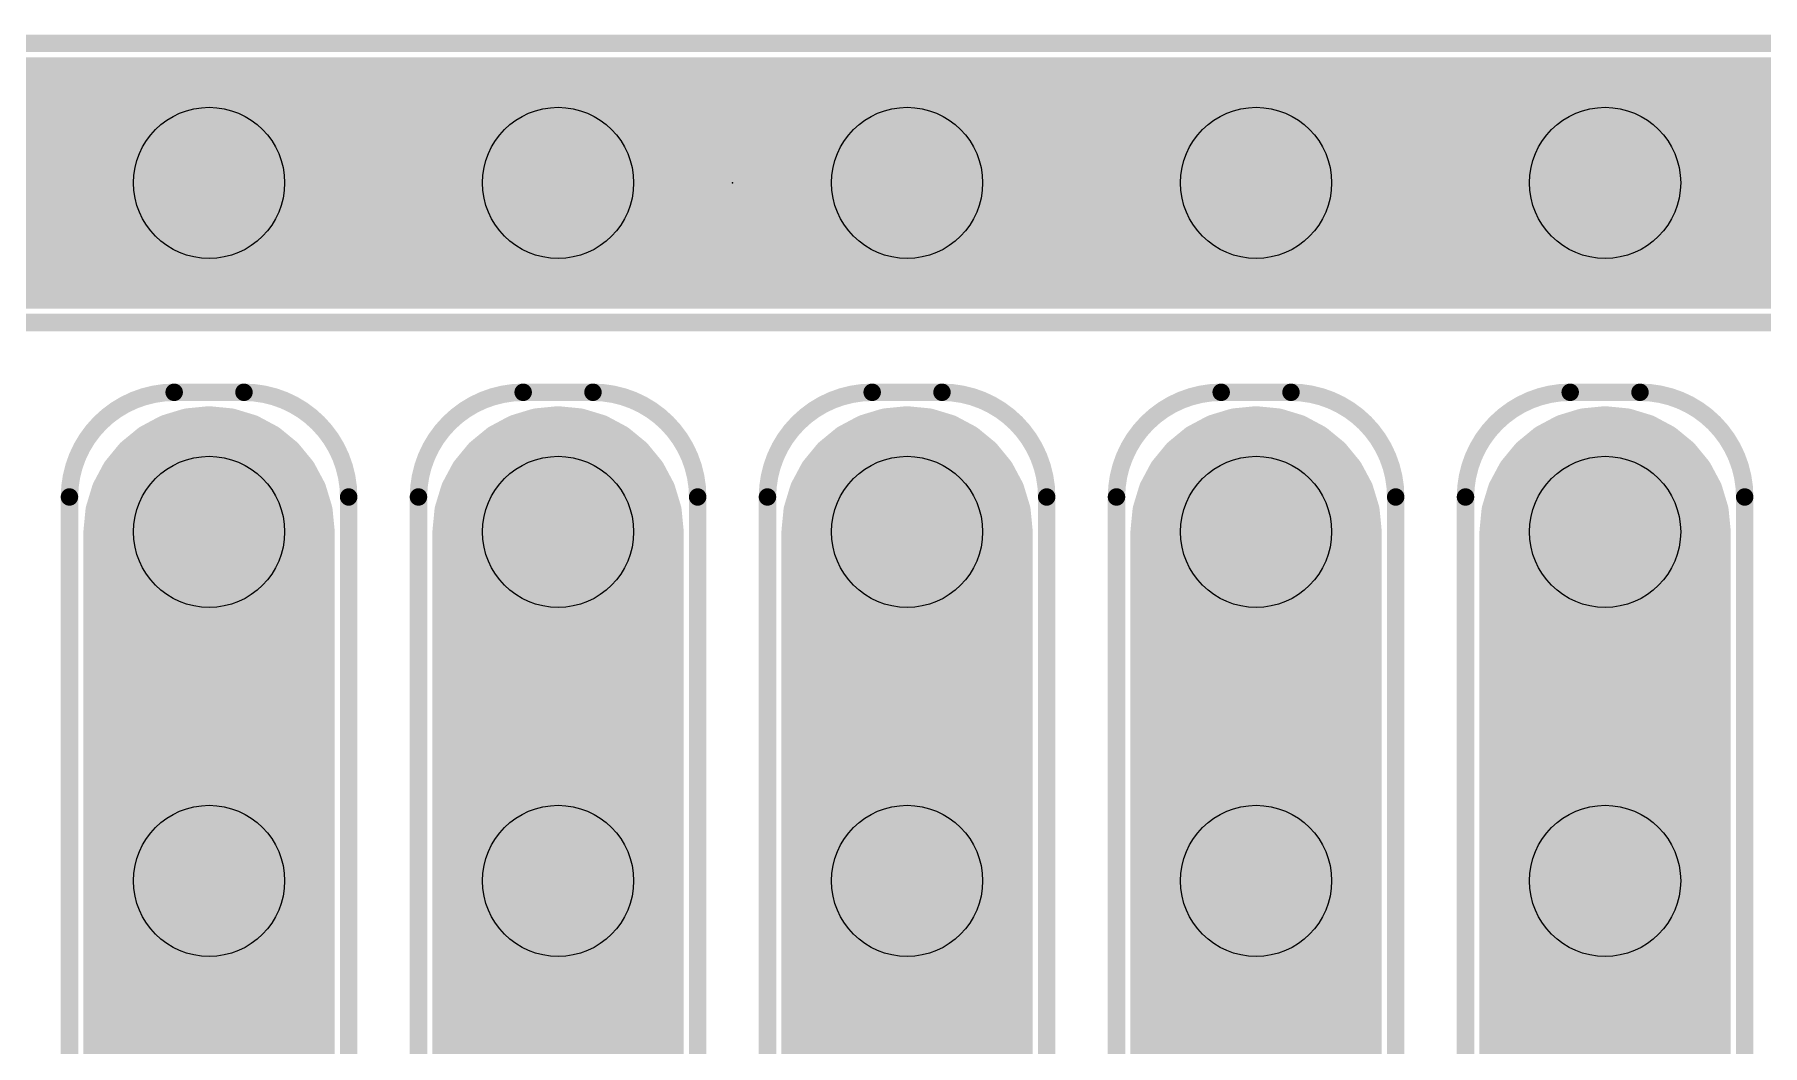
# Model space of a CAD drawing. Extents: x -0.4 to 91.5, y -0.3 to 57.4.
# Drawn here: x 46.74 to 59.31, y 21.03 to 28.38 of the extents above; entities that cross this region are included whole.
import ezdxf

# ---------------------------------------------------------------- set-up
doc = ezdxf.new("R2010")
doc.units = 0
for name, color, linetype in [('1', 12, 'CONTINUOUS'), ('16', 132, 'CONTINUOUS'), ('20', 53, 'CONTINUOUS'), ('21', 253, 'CONTINUOUS'), ('23', 53, 'CONTINUOUS')]:
    doc.layers.add(name, color=color, linetype=linetype)

msp = doc.modelspace()

# ---------------------------------------------------------------- linework, layer by layer
at = {"layer": '1', "const_width": 0.3048}
for points in [[(37.6619, 28.0416), (65.9701, 28.0416)], [(37.846, 28.067), (65.786, 28.067)], [(37.2194, 27.7368), (66.4126, 27.7368)], [(37.0965, 27.432), (66.5355, 27.432)], [(37.1075, 27.1272), (66.5245, 27.1272)], [(37.2611, 26.8224), (66.371, 26.8224)], [(65.786, 26.543), (37.846, 26.543)], [(47.7144, 25.469), (47.8573, 25.5124)], [(47.8573, 25.5124), (48.006, 25.527)], [(48.006, 25.527), (48.1547, 25.5124)], [(48.1547, 25.5124), (48.2976, 25.469)], [(50.2544, 25.469), (50.3973, 25.5124)], [(50.3973, 25.5124), (50.546, 25.527)], [(50.546, 25.527), (50.6947, 25.5124)], [(50.6947, 25.5124), (50.8376, 25.469)], [(52.7944, 25.469), (52.9373, 25.5124)], [(52.9373, 25.5124), (53.086, 25.527)], [(53.086, 25.527), (53.2347, 25.5124)], [(53.2347, 25.5124), (53.3776, 25.469)], [(55.3344, 25.469), (55.4773, 25.5124)], [(55.4773, 25.5124), (55.626, 25.527)], [(55.626, 25.527), (55.7747, 25.5124)], [(55.7747, 25.5124), (55.9176, 25.469)], [(57.8744, 25.469), (58.0173, 25.5124)], [(58.0173, 25.5124), (58.166, 25.527)], [(58.166, 25.527), (58.3147, 25.5124)], [(58.3147, 25.5124), (58.4576, 25.469)], [(47.4672, 25.3038), (47.5827, 25.3986)], [(47.5827, 25.3986), (47.7144, 25.469)], [(48.2976, 25.469), (48.4293, 25.3986)], [(48.4293, 25.3986), (48.5448, 25.3038)], [(50.0072, 25.3038), (50.1227, 25.3986)], [(50.1227, 25.3986), (50.2544, 25.469)], [(50.8376, 25.469), (50.9693, 25.3986)], [(50.9693, 25.3986), (51.0848, 25.3038)], [(52.5472, 25.3038), (52.6627, 25.3986)], [(52.6627, 25.3986), (52.7944, 25.469)], [(53.3776, 25.469), (53.5093, 25.3986)], [(53.5093, 25.3986), (53.6248, 25.3038)], [(55.0872, 25.3038), (55.2027, 25.3986)], [(55.2027, 25.3986), (55.3344, 25.469)], [(55.9176, 25.469), (56.0493, 25.3986)], [(56.0493, 25.3986), (56.1648, 25.3038)], [(57.6272, 25.3038), (57.7427, 25.3986)], [(57.7427, 25.3986), (57.8744, 25.469)], [(58.4576, 25.469), (58.5893, 25.3986)], [(58.5893, 25.3986), (58.7048, 25.3038)], [(47.3724, 25.1883), (47.4672, 25.3038)], [(47.4627, 25.2984), (48.5493, 25.2984)], [(48.5448, 25.3038), (48.6396, 25.1883)], [(49.9124, 25.1883), (50.0072, 25.3038)], [(50.0027, 25.2984), (51.0893, 25.2984)], [(51.0848, 25.3038), (51.1796, 25.1883)], [(52.4524, 25.1883), (52.5472, 25.3038)], [(52.5427, 25.2984), (53.6293, 25.2984)], [(53.6248, 25.3038), (53.7196, 25.1883)], [(54.9924, 25.1883), (55.0872, 25.3038)], [(55.0827, 25.2984), (56.1693, 25.2984)], [(56.1648, 25.3038), (56.2596, 25.1883)], [(57.5324, 25.1883), (57.6272, 25.3038)], [(57.6227, 25.2984), (58.7093, 25.2984)], [(58.7048, 25.3038), (58.7996, 25.1883)], [(47.302, 25.0566), (47.3724, 25.1883)], [(48.6396, 25.1883), (48.71, 25.0566)], [(49.842, 25.0566), (49.9124, 25.1883)], [(51.1796, 25.1883), (51.25, 25.0566)], [(52.382, 25.0566), (52.4524, 25.1883)], [(53.7196, 25.1883), (53.79, 25.0566)], [(54.922, 25.0566), (54.9924, 25.1883)], [(56.2596, 25.1883), (56.33, 25.0566)], [(57.462, 25.0566), (57.5324, 25.1883)], [(58.7996, 25.1883), (58.87, 25.0566)], [(47.2586, 24.9137), (47.302, 25.0566)], [(48.71, 25.0566), (48.7534, 24.9137)], [(49.7986, 24.9137), (49.842, 25.0566)], [(51.25, 25.0566), (51.2934, 24.9137)], [(52.3386, 24.9137), (52.382, 25.0566)], [(53.79, 25.0566), (53.8334, 24.9137)], [(54.8786, 24.9137), (54.922, 25.0566)], [(56.33, 25.0566), (56.3734, 24.9137)], [(57.4186, 24.9137), (57.462, 25.0566)], [(58.87, 25.0566), (58.9134, 24.9137)], [(47.244, 24.765), (47.2586, 24.9137)], [(47.2829, 24.9936), (48.7291, 24.9936)], [(48.7534, 24.9137), (48.768, 24.765)], [(49.784, 24.765), (49.7986, 24.9137)], [(49.8229, 24.9936), (51.2691, 24.9936)], [(51.2934, 24.9137), (51.308, 24.765)], [(52.324, 24.765), (52.3386, 24.9137)], [(52.3629, 24.9936), (53.8091, 24.9936)], [(53.8334, 24.9137), (53.848, 24.765)], [(54.864, 24.765), (54.8786, 24.9137)], [(54.9029, 24.9936), (56.3491, 24.9936)], [(56.3734, 24.9137), (56.388, 24.765)], [(57.404, 24.765), (57.4186, 24.9137)], [(57.4429, 24.9936), (58.8891, 24.9936)], [(58.9134, 24.9137), (58.928, 24.765)], [(47.244, 14.605), (47.244, 24.765)], [(48.768, 24.765), (48.768, 14.605)], [(49.784, 14.605), (49.784, 24.765)], [(51.308, 24.765), (51.308, 14.605)], [(52.324, 14.605), (52.324, 24.765)], [(53.848, 24.765), (53.848, 14.605)], [(54.864, 14.605), (54.864, 24.765)], [(56.388, 24.765), (56.388, 14.605)], [(57.404, 14.605), (57.404, 24.765)], [(58.928, 24.765), (58.928, 14.605)], [(47.244, 24.6888), (48.768, 24.6888)], [(49.784, 24.6888), (51.308, 24.6888)], [(52.324, 24.6888), (53.848, 24.6888)], [(54.864, 24.6888), (56.388, 24.6888)], [(57.404, 24.6888), (58.928, 24.6888)], [(47.244, 24.384), (48.768, 24.384)], [(49.784, 24.384), (51.308, 24.384)], [(52.324, 24.384), (53.848, 24.384)], [(54.864, 24.384), (56.388, 24.384)], [(57.404, 24.384), (58.928, 24.384)], [(47.244, 24.0792), (48.768, 24.0792)], [(49.784, 24.0792), (51.308, 24.0792)], [(52.324, 24.0792), (53.848, 24.0792)], [(54.864, 24.0792), (56.388, 24.0792)], [(57.404, 24.0792), (58.928, 24.0792)], [(47.244, 23.7744), (48.768, 23.7744)], [(49.784, 23.7744), (51.308, 23.7744)], [(52.324, 23.7744), (53.848, 23.7744)], [(54.864, 23.7744), (56.388, 23.7744)], [(57.404, 23.7744), (58.928, 23.7744)], [(47.244, 23.4696), (48.768, 23.4696)], [(49.784, 23.4696), (51.308, 23.4696)], [(52.324, 23.4696), (53.848, 23.4696)], [(54.864, 23.4696), (56.388, 23.4696)], [(57.404, 23.4696), (58.928, 23.4696)], [(47.244, 23.1648), (48.768, 23.1648)], [(49.784, 23.1648), (51.308, 23.1648)], [(52.324, 23.1648), (53.848, 23.1648)], [(54.864, 23.1648), (56.388, 23.1648)], [(57.404, 23.1648), (58.928, 23.1648)], [(47.244, 22.86), (48.768, 22.86)], [(49.784, 22.86), (51.308, 22.86)], [(52.324, 22.86), (53.848, 22.86)], [(54.864, 22.86), (56.388, 22.86)], [(57.404, 22.86), (58.928, 22.86)], [(47.244, 22.5552), (48.768, 22.5552)], [(49.784, 22.5552), (51.308, 22.5552)], [(52.324, 22.5552), (53.848, 22.5552)], [(54.864, 22.5552), (56.388, 22.5552)], [(57.404, 22.5552), (58.928, 22.5552)], [(47.244, 22.2504), (48.768, 22.2504)], [(49.784, 22.2504), (51.308, 22.2504)], [(52.324, 22.2504), (53.848, 22.2504)], [(54.864, 22.2504), (56.388, 22.2504)], [(57.404, 22.2504), (58.928, 22.2504)], [(47.244, 21.9456), (48.768, 21.9456)], [(49.784, 21.9456), (51.308, 21.9456)], [(52.324, 21.9456), (53.848, 21.9456)], [(54.864, 21.9456), (56.388, 21.9456)], [(57.404, 21.9456), (58.928, 21.9456)], [(47.244, 21.6408), (48.768, 21.6408)], [(49.784, 21.6408), (51.308, 21.6408)], [(52.324, 21.6408), (53.848, 21.6408)], [(54.864, 21.6408), (56.388, 21.6408)], [(57.404, 21.6408), (58.928, 21.6408)], [(47.244, 21.336), (48.768, 21.336)], [(49.784, 21.336), (51.308, 21.336)], [(52.324, 21.336), (53.848, 21.336)], [(54.864, 21.336), (56.388, 21.336)], [(57.404, 21.336), (58.928, 21.336)], [(47.244, 21.0312), (48.768, 21.0312)], [(49.784, 21.0312), (51.308, 21.0312)], [(52.324, 21.0312), (53.848, 21.0312)], [(54.864, 21.0312), (56.388, 21.0312)], [(57.404, 21.0312), (58.928, 21.0312)]]:
    msp.add_lwpolyline(points, dxfattribs=at)
at = {"layer": '1', "const_width": 0.1524}
for points in [[(47.8499, 25.5882, 1), (47.8648, 25.4365)], [(47.8795, 25.4394, 1), (47.8352, 25.5853)], [(48.0135, 25.6028, 1), (47.9985, 25.4512)], [(48.0135, 25.4512, 1), (47.9985, 25.6028)], [(48.1768, 25.5853, 1), (48.1325, 25.4394)], [(48.1472, 25.4365, 1), (48.1621, 25.5882)], [(50.3899, 25.5882, 1), (50.4048, 25.4365)], [(50.4195, 25.4394, 1), (50.3752, 25.5853)], [(50.5535, 25.6028, 1), (50.5385, 25.4512)], [(50.5535, 25.4512, 1), (50.5385, 25.6028)], [(50.7168, 25.5853, 1), (50.6725, 25.4394)], [(50.6872, 25.4365, 1), (50.7021, 25.5882)], [(52.9299, 25.5882, 1), (52.9448, 25.4365)], [(52.9595, 25.4394, 1), (52.9152, 25.5853)], [(53.0935, 25.6028, 1), (53.0785, 25.4512)], [(53.0935, 25.4512, 1), (53.0785, 25.6028)], [(53.2568, 25.5853, 1), (53.2125, 25.4394)], [(53.2272, 25.4365, 1), (53.2421, 25.5882)], [(55.4699, 25.5882, 1), (55.4848, 25.4365)], [(55.4995, 25.4394, 1), (55.4552, 25.5853)], [(55.6335, 25.6028, 1), (55.6185, 25.4512)], [(55.6335, 25.4512, 1), (55.6185, 25.6028)], [(55.7968, 25.5853, 1), (55.7525, 25.4394)], [(55.7672, 25.4365, 1), (55.7821, 25.5882)], [(58.0099, 25.5882, 1), (58.0248, 25.4365)], [(58.0395, 25.4394, 1), (57.9952, 25.5853)], [(58.1735, 25.6028, 1), (58.1585, 25.4512)], [(58.1735, 25.4512, 1), (58.1585, 25.6028)], [(58.3368, 25.5853, 1), (58.2925, 25.4394)], [(58.3072, 25.4365, 1), (58.3221, 25.5882)], [(47.5467, 25.4658, 1), (47.6186, 25.3314)], [(47.631, 25.3397, 1), (47.5343, 25.4575)], [(47.6923, 25.5419, 1), (47.7365, 25.3961)], [(47.7503, 25.4018, 1), (47.6785, 25.5362)], [(48.3335, 25.5362, 1), (48.2617, 25.4018)], [(48.2755, 25.3961, 1), (48.3197, 25.5419)], [(48.4777, 25.4575, 1), (48.381, 25.3397)], [(48.3934, 25.3314, 1), (48.4653, 25.4658)], [(50.0867, 25.4658, 1), (50.1586, 25.3314)], [(50.171, 25.3397, 1), (50.0743, 25.4575)], [(50.2323, 25.5419, 1), (50.2765, 25.3961)], [(50.2903, 25.4018, 1), (50.2185, 25.5362)], [(50.8735, 25.5362, 1), (50.8017, 25.4018)], [(50.8155, 25.3961, 1), (50.8597, 25.5419)], [(51.0177, 25.4575, 1), (50.921, 25.3397)], [(50.9334, 25.3314, 1), (51.0053, 25.4658)], [(52.6267, 25.4658, 1), (52.6986, 25.3314)], [(52.711, 25.3397, 1), (52.6143, 25.4575)], [(52.7723, 25.5419, 1), (52.8165, 25.3961)], [(52.8303, 25.4018, 1), (52.7585, 25.5362)], [(53.4135, 25.5362, 1), (53.3417, 25.4018)], [(53.3555, 25.3961, 1), (53.3997, 25.5419)], [(53.5577, 25.4575, 1), (53.461, 25.3397)], [(53.4734, 25.3314, 1), (53.5453, 25.4658)], [(55.1667, 25.4658, 1), (55.2386, 25.3314)], [(55.251, 25.3397, 1), (55.1543, 25.4575)], [(55.3123, 25.5419, 1), (55.3565, 25.3961)], [(55.3703, 25.4018, 1), (55.2985, 25.5362)], [(55.9535, 25.5362, 1), (55.8817, 25.4018)], [(55.8955, 25.3961, 1), (55.9397, 25.5419)], [(56.0977, 25.4575, 1), (56.001, 25.3397)], [(56.0134, 25.3314, 1), (56.0853, 25.4658)], [(57.7067, 25.4658, 1), (57.7786, 25.3314)], [(57.791, 25.3397, 1), (57.6943, 25.4575)], [(57.8523, 25.5419, 1), (57.8965, 25.3961)], [(57.9103, 25.4018, 1), (57.8385, 25.5362)], [(58.4935, 25.5362, 1), (58.4217, 25.4018)], [(58.4355, 25.3961, 1), (58.4797, 25.5419)], [(58.6377, 25.4575, 1), (58.541, 25.3397)], [(58.5534, 25.3314, 1), (58.6253, 25.4658)], [(47.4627, 25.3746, 1), (47.4627, 25.2222)], [(47.4188, 25.3627, 1), (47.5155, 25.2449)], [(47.5261, 25.2555, 1), (47.4083, 25.3522)], [(48.6037, 25.3522, 1), (48.4859, 25.2555)], [(48.4965, 25.2449, 1), (48.5932, 25.3627)], [(48.5493, 25.2222, 1), (48.5493, 25.3746)], [(50.0027, 25.3746, 1), (50.0027, 25.2222)], [(49.9588, 25.3627, 1), (50.0555, 25.2449)], [(50.0661, 25.2555, 1), (49.9483, 25.3522)], [(51.1437, 25.3522, 1), (51.0259, 25.2555)], [(51.0365, 25.2449, 1), (51.1332, 25.3627)], [(51.0893, 25.2222, 1), (51.0893, 25.3746)], [(52.5427, 25.3746, 1), (52.5427, 25.2222)], [(52.4988, 25.3627, 1), (52.5955, 25.2449)], [(52.6061, 25.2555, 1), (52.4883, 25.3522)], [(53.6837, 25.3522, 1), (53.5659, 25.2555)], [(53.5765, 25.2449, 1), (53.6732, 25.3627)], [(53.6293, 25.2222, 1), (53.6293, 25.3746)], [(55.0827, 25.3746, 1), (55.0827, 25.2222)], [(55.0388, 25.3627, 1), (55.1355, 25.2449)], [(55.1461, 25.2555, 1), (55.0283, 25.3522)], [(56.2237, 25.3522, 1), (56.1059, 25.2555)], [(56.1165, 25.2449, 1), (56.2132, 25.3627)], [(56.1693, 25.2222, 1), (56.1693, 25.3746)], [(57.6227, 25.3746, 1), (57.6227, 25.2222)], [(57.5788, 25.3627, 1), (57.6755, 25.2449)], [(57.6861, 25.2555, 1), (57.5683, 25.3522)], [(58.7637, 25.3522, 1), (58.6459, 25.2555)], [(58.6565, 25.2449, 1), (58.7532, 25.3627)], [(58.7093, 25.2222, 1), (58.7093, 25.3746)], [(47.3135, 25.2367, 1), (47.4313, 25.14)], [(47.4396, 25.1524, 1), (47.3052, 25.2243)], [(48.7068, 25.2243, 1), (48.5724, 25.1524)], [(48.5807, 25.14, 1), (48.6985, 25.2367)], [(49.8535, 25.2367, 1), (49.9713, 25.14)], [(49.9796, 25.1524, 1), (49.8452, 25.2243)], [(51.2468, 25.2243, 1), (51.1124, 25.1524)], [(51.1207, 25.14, 1), (51.2385, 25.2367)], [(52.3935, 25.2367, 1), (52.5113, 25.14)], [(52.5196, 25.1524, 1), (52.3852, 25.2243)], [(53.7868, 25.2243, 1), (53.6524, 25.1524)], [(53.6607, 25.14, 1), (53.7785, 25.2367)], [(54.9335, 25.2367, 1), (55.0513, 25.14)], [(55.0596, 25.1524, 1), (54.9252, 25.2243)], [(56.3268, 25.2243, 1), (56.1924, 25.1524)], [(56.2007, 25.14, 1), (56.3185, 25.2367)], [(57.4735, 25.2367, 1), (57.5913, 25.14)], [(57.5996, 25.1524, 1), (57.4652, 25.2243)], [(58.8668, 25.2243, 1), (58.7324, 25.1524)], [(58.7407, 25.14, 1), (58.8585, 25.2367)], [(47.2348, 25.0925, 1), (47.3692, 25.0207)], [(47.3749, 25.0345, 1), (47.2291, 25.0787)], [(48.7829, 25.0787, 1), (48.6371, 25.0345)], [(48.6428, 25.0207, 1), (48.7772, 25.0925)], [(49.7748, 25.0925, 1), (49.9092, 25.0207)], [(49.9149, 25.0345, 1), (49.7691, 25.0787)], [(51.3229, 25.0787, 1), (51.1771, 25.0345)], [(51.1828, 25.0207, 1), (51.3172, 25.0925)], [(52.3148, 25.0925, 1), (52.4492, 25.0207)], [(52.4549, 25.0345, 1), (52.3091, 25.0787)], [(53.8629, 25.0787, 1), (53.7171, 25.0345)], [(53.7228, 25.0207, 1), (53.8572, 25.0925)], [(54.8548, 25.0925, 1), (54.9892, 25.0207)], [(54.9949, 25.0345, 1), (54.8491, 25.0787)], [(56.4029, 25.0787, 1), (56.2571, 25.0345)], [(56.2628, 25.0207, 1), (56.3972, 25.0925)], [(57.3948, 25.0925, 1), (57.5292, 25.0207)], [(57.5349, 25.0345, 1), (57.3891, 25.0787)], [(58.9429, 25.0787, 1), (58.7971, 25.0345)], [(58.8028, 25.0207, 1), (58.9372, 25.0925)], [(47.3345, 24.9062, 1), (47.1828, 24.9211)], [(47.2829, 25.0698, 1), (47.2829, 24.9174)], [(48.8292, 24.9211, 1), (48.6775, 24.9062)], [(48.7291, 24.9174, 1), (48.7291, 25.0698)], [(49.8745, 24.9062, 1), (49.7228, 24.9211)], [(49.8229, 25.0698, 1), (49.8229, 24.9174)], [(51.3692, 24.9211, 1), (51.2175, 24.9062)], [(51.2691, 24.9174, 1), (51.2691, 25.0698)], [(52.4145, 24.9062, 1), (52.2628, 24.9211)], [(52.3629, 25.0698, 1), (52.3629, 24.9174)], [(53.9092, 24.9211, 1), (53.7575, 24.9062)], [(53.8091, 24.9174, 1), (53.8091, 25.0698)], [(54.9545, 24.9062, 1), (54.8028, 24.9211)], [(54.9029, 25.0698, 1), (54.9029, 24.9174)], [(56.4492, 24.9211, 1), (56.2975, 24.9062)], [(56.3491, 24.9174, 1), (56.3491, 25.0698)], [(57.4945, 24.9062, 1), (57.3428, 24.9211)], [(57.4429, 25.0698, 1), (57.4429, 24.9174)], [(58.9892, 24.9211, 1), (58.8375, 24.9062)], [(58.8891, 24.9174, 1), (58.8891, 25.0698)], [(47.3202, 24.765, 1), (47.1678, 24.765)], [(47.1857, 24.9358, 1), (47.3316, 24.8915)], [(48.6804, 24.8915, 1), (48.8263, 24.9358)], [(48.8442, 24.765, 1), (48.6918, 24.765)], [(49.8602, 24.765, 1), (49.7078, 24.765)], [(49.7257, 24.9358, 1), (49.8716, 24.8915)], [(51.2204, 24.8915, 1), (51.3663, 24.9358)], [(51.3842, 24.765, 1), (51.2318, 24.765)], [(52.4002, 24.765, 1), (52.2478, 24.765)], [(52.2657, 24.9358, 1), (52.4116, 24.8915)], [(53.7604, 24.8915, 1), (53.9063, 24.9358)], [(53.9242, 24.765, 1), (53.7718, 24.765)], [(54.9402, 24.765, 1), (54.7878, 24.765)], [(54.8057, 24.9358, 1), (54.9516, 24.8915)], [(56.3004, 24.8915, 1), (56.4463, 24.9358)], [(56.4642, 24.765, 1), (56.3118, 24.765)], [(57.4802, 24.765, 1), (57.3278, 24.765)], [(57.3457, 24.9358, 1), (57.4916, 24.8915)], [(58.8404, 24.8915, 1), (58.9863, 24.9358)], [(59.0042, 24.765, 1), (58.8518, 24.765)], [(47.1682, 24.7725, 1), (47.3198, 24.7575)], [(47.244, 24.765, 1), (47.244, 24.6126)], [(48.6922, 24.7575, 1), (48.8438, 24.7725)], [(48.768, 24.6126, 1), (48.768, 24.765)], [(49.7082, 24.7725, 1), (49.8598, 24.7575)], [(49.784, 24.765, 1), (49.784, 24.6126)], [(51.2322, 24.7575, 1), (51.3838, 24.7725)], [(51.308, 24.6126, 1), (51.308, 24.765)], [(52.2482, 24.7725, 1), (52.3998, 24.7575)], [(52.324, 24.765, 1), (52.324, 24.6126)], [(53.7722, 24.7575, 1), (53.9238, 24.7725)], [(53.848, 24.6126, 1), (53.848, 24.765)], [(54.7882, 24.7725, 1), (54.9398, 24.7575)], [(54.864, 24.765, 1), (54.864, 24.6126)], [(56.3122, 24.7575, 1), (56.4638, 24.7725)], [(56.388, 24.6126, 1), (56.388, 24.765)], [(57.3282, 24.7725, 1), (57.4798, 24.7575)], [(57.404, 24.765, 1), (57.404, 24.6126)], [(58.8522, 24.7575, 1), (59.0038, 24.7725)], [(58.928, 24.6126, 1), (58.928, 24.765)], [(47.244, 24.4602, 1), (47.244, 24.3078)], [(48.768, 24.3078, 1), (48.768, 24.4602)], [(49.784, 24.4602, 1), (49.784, 24.3078)], [(51.308, 24.3078, 1), (51.308, 24.4602)], [(52.324, 24.4602, 1), (52.324, 24.3078)], [(53.848, 24.3078, 1), (53.848, 24.4602)], [(54.864, 24.4602, 1), (54.864, 24.3078)], [(56.388, 24.3078, 1), (56.388, 24.4602)], [(57.404, 24.4602, 1), (57.404, 24.3078)], [(58.928, 24.3078, 1), (58.928, 24.4602)], [(47.244, 24.1554, 1), (47.244, 24.003)], [(48.768, 24.003, 1), (48.768, 24.1554)], [(49.784, 24.1554, 1), (49.784, 24.003)], [(51.308, 24.003, 1), (51.308, 24.1554)], [(52.324, 24.1554, 1), (52.324, 24.003)], [(53.848, 24.003, 1), (53.848, 24.1554)], [(54.864, 24.1554, 1), (54.864, 24.003)], [(56.388, 24.003, 1), (56.388, 24.1554)], [(57.404, 24.1554, 1), (57.404, 24.003)], [(58.928, 24.003, 1), (58.928, 24.1554)], [(47.244, 23.8506, 1), (47.244, 23.6982)], [(48.768, 23.6982, 1), (48.768, 23.8506)], [(49.784, 23.8506, 1), (49.784, 23.6982)], [(51.308, 23.6982, 1), (51.308, 23.8506)], [(52.324, 23.8506, 1), (52.324, 23.6982)], [(53.848, 23.6982, 1), (53.848, 23.8506)], [(54.864, 23.8506, 1), (54.864, 23.6982)], [(56.388, 23.6982, 1), (56.388, 23.8506)], [(57.404, 23.8506, 1), (57.404, 23.6982)], [(58.928, 23.6982, 1), (58.928, 23.8506)], [(47.244, 23.5458, 1), (47.244, 23.3934)], [(48.768, 23.3934, 1), (48.768, 23.5458)], [(49.784, 23.5458, 1), (49.784, 23.3934)], [(51.308, 23.3934, 1), (51.308, 23.5458)], [(52.324, 23.5458, 1), (52.324, 23.3934)], [(53.848, 23.3934, 1), (53.848, 23.5458)], [(54.864, 23.5458, 1), (54.864, 23.3934)], [(56.388, 23.3934, 1), (56.388, 23.5458)], [(57.404, 23.5458, 1), (57.404, 23.3934)], [(58.928, 23.3934, 1), (58.928, 23.5458)], [(47.244, 23.241, 1), (47.244, 23.0886)], [(48.768, 23.0886, 1), (48.768, 23.241)], [(49.784, 23.241, 1), (49.784, 23.0886)], [(51.308, 23.0886, 1), (51.308, 23.241)], [(52.324, 23.241, 1), (52.324, 23.0886)], [(53.848, 23.0886, 1), (53.848, 23.241)], [(54.864, 23.241, 1), (54.864, 23.0886)], [(56.388, 23.0886, 1), (56.388, 23.241)], [(57.404, 23.241, 1), (57.404, 23.0886)], [(58.928, 23.0886, 1), (58.928, 23.241)], [(47.244, 22.9362, 1), (47.244, 22.7838)], [(48.768, 22.7838, 1), (48.768, 22.9362)], [(49.784, 22.9362, 1), (49.784, 22.7838)], [(51.308, 22.7838, 1), (51.308, 22.9362)], [(52.324, 22.9362, 1), (52.324, 22.7838)], [(53.848, 22.7838, 1), (53.848, 22.9362)], [(54.864, 22.9362, 1), (54.864, 22.7838)], [(56.388, 22.7838, 1), (56.388, 22.9362)], [(57.404, 22.9362, 1), (57.404, 22.7838)], [(58.928, 22.7838, 1), (58.928, 22.9362)], [(47.244, 22.6314, 1), (47.244, 22.479)], [(48.768, 22.479, 1), (48.768, 22.6314)], [(49.784, 22.6314, 1), (49.784, 22.479)], [(51.308, 22.479, 1), (51.308, 22.6314)], [(52.324, 22.6314, 1), (52.324, 22.479)], [(53.848, 22.479, 1), (53.848, 22.6314)], [(54.864, 22.6314, 1), (54.864, 22.479)], [(56.388, 22.479, 1), (56.388, 22.6314)], [(57.404, 22.6314, 1), (57.404, 22.479)], [(58.928, 22.479, 1), (58.928, 22.6314)], [(47.244, 22.3266, 1), (47.244, 22.1742)], [(48.768, 22.1742, 1), (48.768, 22.3266)], [(49.784, 22.3266, 1), (49.784, 22.1742)], [(51.308, 22.1742, 1), (51.308, 22.3266)], [(52.324, 22.3266, 1), (52.324, 22.1742)], [(53.848, 22.1742, 1), (53.848, 22.3266)], [(54.864, 22.3266, 1), (54.864, 22.1742)], [(56.388, 22.1742, 1), (56.388, 22.3266)], [(57.404, 22.3266, 1), (57.404, 22.1742)], [(58.928, 22.1742, 1), (58.928, 22.3266)], [(47.244, 22.0218, 1), (47.244, 21.8694)], [(48.768, 21.8694, 1), (48.768, 22.0218)], [(49.784, 22.0218, 1), (49.784, 21.8694)], [(51.308, 21.8694, 1), (51.308, 22.0218)], [(52.324, 22.0218, 1), (52.324, 21.8694)], [(53.848, 21.8694, 1), (53.848, 22.0218)], [(54.864, 22.0218, 1), (54.864, 21.8694)], [(56.388, 21.8694, 1), (56.388, 22.0218)], [(57.404, 22.0218, 1), (57.404, 21.8694)], [(58.928, 21.8694, 1), (58.928, 22.0218)], [(47.244, 21.717, 1), (47.244, 21.5646)], [(48.768, 21.5646, 1), (48.768, 21.717)], [(49.784, 21.717, 1), (49.784, 21.5646)], [(51.308, 21.5646, 1), (51.308, 21.717)], [(52.324, 21.717, 1), (52.324, 21.5646)], [(53.848, 21.5646, 1), (53.848, 21.717)], [(54.864, 21.717, 1), (54.864, 21.5646)], [(56.388, 21.5646, 1), (56.388, 21.717)], [(57.404, 21.717, 1), (57.404, 21.5646)], [(58.928, 21.5646, 1), (58.928, 21.717)], [(47.244, 21.4122, 1), (47.244, 21.2598)], [(48.768, 21.2598, 1), (48.768, 21.4122)], [(49.784, 21.4122, 1), (49.784, 21.2598)], [(51.308, 21.2598, 1), (51.308, 21.4122)], [(52.324, 21.4122, 1), (52.324, 21.2598)], [(53.848, 21.2598, 1), (53.848, 21.4122)], [(54.864, 21.4122, 1), (54.864, 21.2598)], [(56.388, 21.2598, 1), (56.388, 21.4122)], [(57.404, 21.4122, 1), (57.404, 21.2598)], [(58.928, 21.2598, 1), (58.928, 21.4122)], [(47.244, 21.1074, 1), (47.244, 20.955)], [(48.768, 20.955, 1), (48.768, 21.1074)], [(49.784, 21.1074, 1), (49.784, 20.955)], [(51.308, 20.955, 1), (51.308, 21.1074)], [(52.324, 21.1074, 1), (52.324, 20.955)], [(53.848, 20.955, 1), (53.848, 21.1074)], [(54.864, 21.1074, 1), (54.864, 20.955)], [(56.388, 20.955, 1), (56.388, 21.1074)], [(57.404, 21.1074, 1), (57.404, 20.955)], [(58.928, 20.955, 1), (58.928, 21.1074)]]:
    msp.add_lwpolyline(points, format="xyb", dxfattribs=at)
at = {"layer": '16', "const_width": 0.3048}
for points in [[(37.6619, 28.0416), (65.9701, 28.0416)], [(65.786, 28.067), (37.846, 28.067)], [(37.2194, 27.7368), (66.4126, 27.7368)], [(37.0965, 27.432), (66.5355, 27.432)], [(37.1075, 27.1272), (66.5245, 27.1272)], [(37.261, 26.8224), (66.371, 26.8224)], [(37.846, 26.543), (65.786, 26.543)], [(47.8573, 25.5124), (47.7144, 25.469)], [(48.006, 25.527), (47.8573, 25.5124)], [(48.1547, 25.5124), (48.006, 25.527)], [(48.2976, 25.469), (48.1547, 25.5124)], [(50.3973, 25.5124), (50.2544, 25.469)], [(50.546, 25.527), (50.3973, 25.5124)], [(50.6947, 25.5124), (50.546, 25.527)], [(50.8376, 25.469), (50.6947, 25.5124)], [(52.9373, 25.5124), (52.7944, 25.469)], [(53.086, 25.527), (52.9373, 25.5124)], [(53.2347, 25.5124), (53.086, 25.527)], [(53.3776, 25.469), (53.2347, 25.5124)], [(55.4773, 25.5124), (55.3344, 25.469)], [(55.626, 25.527), (55.4773, 25.5124)], [(55.7747, 25.5124), (55.626, 25.527)], [(55.9176, 25.469), (55.7747, 25.5124)], [(58.0173, 25.5124), (57.8744, 25.469)], [(58.166, 25.527), (58.0173, 25.5124)], [(58.3147, 25.5124), (58.166, 25.527)], [(58.4576, 25.469), (58.3147, 25.5124)], [(47.5827, 25.3986), (47.4672, 25.3038)], [(47.7144, 25.469), (47.5827, 25.3986)], [(48.4293, 25.3986), (48.2976, 25.469)], [(48.5448, 25.3038), (48.4293, 25.3986)], [(50.1227, 25.3986), (50.0072, 25.3038)], [(50.2544, 25.469), (50.1227, 25.3986)], [(50.9693, 25.3986), (50.8376, 25.469)], [(51.0848, 25.3038), (50.9693, 25.3986)], [(52.6627, 25.3986), (52.5472, 25.3038)], [(52.7944, 25.469), (52.6627, 25.3986)], [(53.5093, 25.3986), (53.3776, 25.469)], [(53.6248, 25.3038), (53.5093, 25.3986)], [(55.2027, 25.3986), (55.0872, 25.3038)], [(55.3344, 25.469), (55.2027, 25.3986)], [(56.0493, 25.3986), (55.9176, 25.469)], [(56.1648, 25.3038), (56.0493, 25.3986)], [(57.7427, 25.3986), (57.6272, 25.3038)], [(57.8744, 25.469), (57.7427, 25.3986)], [(58.5893, 25.3986), (58.4576, 25.469)], [(58.7048, 25.3038), (58.5893, 25.3986)], [(47.4672, 25.3038), (47.3724, 25.1883)], [(47.4627, 25.2984), (48.5493, 25.2984)], [(48.6396, 25.1883), (48.5448, 25.3038)], [(50.0072, 25.3038), (49.9124, 25.1883)], [(50.0027, 25.2984), (51.0893, 25.2984)], [(51.1796, 25.1883), (51.0848, 25.3038)], [(52.5472, 25.3038), (52.4524, 25.1883)], [(52.5427, 25.2984), (53.6293, 25.2984)], [(53.7196, 25.1883), (53.6248, 25.3038)], [(55.0872, 25.3038), (54.9924, 25.1883)], [(55.0827, 25.2984), (56.1693, 25.2984)], [(56.2596, 25.1883), (56.1648, 25.3038)], [(57.6272, 25.3038), (57.5324, 25.1883)], [(57.6227, 25.2984), (58.7093, 25.2984)], [(58.7996, 25.1883), (58.7048, 25.3038)], [(47.3724, 25.1883), (47.302, 25.0566)], [(48.71, 25.0566), (48.6396, 25.1883)], [(49.9124, 25.1883), (49.842, 25.0566)], [(51.25, 25.0566), (51.1796, 25.1883)], [(52.4524, 25.1883), (52.382, 25.0566)], [(53.79, 25.0566), (53.7196, 25.1883)], [(54.9924, 25.1883), (54.922, 25.0566)], [(56.33, 25.0566), (56.2596, 25.1883)], [(57.5324, 25.1883), (57.462, 25.0566)], [(58.87, 25.0566), (58.7996, 25.1883)], [(47.302, 25.0566), (47.2586, 24.9137)], [(48.7534, 24.9137), (48.71, 25.0566)], [(49.842, 25.0566), (49.7986, 24.9137)], [(51.2934, 24.9137), (51.25, 25.0566)], [(52.382, 25.0566), (52.3386, 24.9137)], [(53.8334, 24.9137), (53.79, 25.0566)], [(54.922, 25.0566), (54.8786, 24.9137)], [(56.3734, 24.9137), (56.33, 25.0566)], [(57.462, 25.0566), (57.4186, 24.9137)], [(58.9134, 24.9137), (58.87, 25.0566)], [(47.2586, 24.9137), (47.244, 24.765)], [(47.2829, 24.9936), (48.7291, 24.9936)], [(48.768, 24.765), (48.7534, 24.9137)], [(49.7986, 24.9137), (49.784, 24.765)], [(49.8229, 24.9936), (51.2691, 24.9936)], [(51.308, 24.765), (51.2934, 24.9137)], [(52.3386, 24.9137), (52.324, 24.765)], [(52.3629, 24.9936), (53.8091, 24.9936)], [(53.848, 24.765), (53.8334, 24.9137)], [(54.8786, 24.9137), (54.864, 24.765)], [(54.9029, 24.9936), (56.3491, 24.9936)], [(56.388, 24.765), (56.3734, 24.9137)], [(57.4186, 24.9137), (57.404, 24.765)], [(57.4429, 24.9936), (58.8891, 24.9936)], [(58.928, 24.765), (58.9134, 24.9137)], [(47.244, 24.765), (47.244, 14.605)], [(48.768, 14.605), (48.768, 24.765)], [(49.784, 24.765), (49.784, 14.605)], [(51.308, 14.605), (51.308, 24.765)], [(52.324, 24.765), (52.324, 14.605)], [(53.848, 14.605), (53.848, 24.765)], [(54.864, 24.765), (54.864, 14.605)], [(56.388, 14.605), (56.388, 24.765)], [(57.404, 24.765), (57.404, 14.605)], [(58.928, 14.605), (58.928, 24.765)], [(47.244, 24.6888), (48.768, 24.6888)], [(49.784, 24.6888), (51.308, 24.6888)], [(52.324, 24.6888), (53.848, 24.6888)], [(54.864, 24.6888), (56.388, 24.6888)], [(57.404, 24.6888), (58.928, 24.6888)], [(47.244, 24.384), (48.768, 24.384)], [(49.784, 24.384), (51.308, 24.384)], [(52.324, 24.384), (53.848, 24.384)], [(54.864, 24.384), (56.388, 24.384)], [(57.404, 24.384), (58.928, 24.384)], [(47.244, 24.0792), (48.768, 24.0792)], [(49.784, 24.0792), (51.308, 24.0792)], [(52.324, 24.0792), (53.848, 24.0792)], [(54.864, 24.0792), (56.388, 24.0792)], [(57.404, 24.0792), (58.928, 24.0792)], [(47.244, 23.7744), (48.768, 23.7744)], [(49.784, 23.7744), (51.308, 23.7744)], [(52.324, 23.7744), (53.848, 23.7744)], [(54.864, 23.7744), (56.388, 23.7744)], [(57.404, 23.7744), (58.928, 23.7744)], [(47.244, 23.4696), (48.768, 23.4696)], [(49.784, 23.4696), (51.308, 23.4696)], [(52.324, 23.4696), (53.848, 23.4696)], [(54.864, 23.4696), (56.388, 23.4696)], [(57.404, 23.4696), (58.928, 23.4696)], [(47.244, 23.1648), (48.768, 23.1648)], [(49.784, 23.1648), (51.308, 23.1648)], [(52.324, 23.1648), (53.848, 23.1648)], [(54.864, 23.1648), (56.388, 23.1648)], [(57.404, 23.1648), (58.928, 23.1648)], [(47.244, 22.86), (48.768, 22.86)], [(49.784, 22.86), (51.308, 22.86)], [(52.324, 22.86), (53.848, 22.86)], [(54.864, 22.86), (56.388, 22.86)], [(57.404, 22.86), (58.928, 22.86)], [(47.244, 22.5552), (48.768, 22.5552)], [(49.784, 22.5552), (51.308, 22.5552)], [(52.324, 22.5552), (53.848, 22.5552)], [(54.864, 22.5552), (56.388, 22.5552)], [(57.404, 22.5552), (58.928, 22.5552)], [(47.244, 22.2504), (48.768, 22.2504)], [(49.784, 22.2504), (51.308, 22.2504)], [(52.324, 22.2504), (53.848, 22.2504)], [(54.864, 22.2504), (56.388, 22.2504)], [(57.404, 22.2504), (58.928, 22.2504)], [(47.244, 21.9456), (48.768, 21.9456)], [(49.784, 21.9456), (51.308, 21.9456)], [(52.324, 21.9456), (53.848, 21.9456)], [(54.864, 21.9456), (56.388, 21.9456)], [(57.404, 21.9456), (58.928, 21.9456)], [(47.244, 21.6408), (48.768, 21.6408)], [(49.784, 21.6408), (51.308, 21.6408)], [(52.324, 21.6408), (53.848, 21.6408)], [(54.864, 21.6408), (56.388, 21.6408)], [(57.404, 21.6408), (58.928, 21.6408)], [(47.244, 21.336), (48.768, 21.336)], [(49.784, 21.336), (51.308, 21.336)], [(52.324, 21.336), (53.848, 21.336)], [(54.864, 21.336), (56.388, 21.336)], [(57.404, 21.336), (58.928, 21.336)], [(47.244, 21.0312), (48.768, 21.0312)], [(49.784, 21.0312), (51.308, 21.0312)], [(52.324, 21.0312), (53.848, 21.0312)], [(54.864, 21.0312), (56.388, 21.0312)], [(57.404, 21.0312), (58.928, 21.0312)]]:
    msp.add_lwpolyline(points, dxfattribs=at)
at = {"layer": '16', "const_width": 0.1524}
for points in [[(47.8499, 25.5882, 1), (47.8648, 25.4365)], [(47.8795, 25.4394, 1), (47.8352, 25.5853)], [(48.0135, 25.6028, 1), (47.9985, 25.4512)], [(48.0135, 25.4512, 1), (47.9985, 25.6028)], [(48.1768, 25.5853, 1), (48.1325, 25.4394)], [(48.1472, 25.4365, 1), (48.1621, 25.5882)], [(50.3899, 25.5882, 1), (50.4048, 25.4365)], [(50.4195, 25.4394, 1), (50.3752, 25.5853)], [(50.5535, 25.6028, 1), (50.5385, 25.4512)], [(50.5535, 25.4512, 1), (50.5385, 25.6028)], [(50.7168, 25.5853, 1), (50.6725, 25.4394)], [(50.6872, 25.4365, 1), (50.7021, 25.5882)], [(52.9299, 25.5882, 1), (52.9448, 25.4365)], [(52.9595, 25.4394, 1), (52.9152, 25.5853)], [(53.0935, 25.6028, 1), (53.0785, 25.4512)], [(53.0935, 25.4512, 1), (53.0785, 25.6028)], [(53.2568, 25.5853, 1), (53.2125, 25.4394)], [(53.2272, 25.4365, 1), (53.2421, 25.5882)], [(55.4699, 25.5882, 1), (55.4848, 25.4365)], [(55.4995, 25.4394, 1), (55.4552, 25.5853)], [(55.6335, 25.6028, 1), (55.6185, 25.4512)], [(55.6335, 25.4512, 1), (55.6185, 25.6028)], [(55.7968, 25.5853, 1), (55.7525, 25.4394)], [(55.7672, 25.4365, 1), (55.7821, 25.5882)], [(58.0099, 25.5882, 1), (58.0248, 25.4365)], [(58.0395, 25.4394, 1), (57.9952, 25.5853)], [(58.1735, 25.6028, 1), (58.1585, 25.4512)], [(58.1735, 25.4512, 1), (58.1585, 25.6028)], [(58.3368, 25.5853, 1), (58.2925, 25.4394)], [(58.3072, 25.4365, 1), (58.3221, 25.5882)], [(47.5467, 25.4658, 1), (47.6186, 25.3314)], [(47.631, 25.3397, 1), (47.5343, 25.4575)], [(47.6923, 25.5419, 1), (47.7365, 25.3961)], [(47.7503, 25.4018, 1), (47.6785, 25.5362)], [(48.3335, 25.5362, 1), (48.2617, 25.4018)], [(48.2755, 25.3961, 1), (48.3197, 25.5419)], [(48.4777, 25.4575, 1), (48.381, 25.3397)], [(48.3934, 25.3314, 1), (48.4653, 25.4658)], [(50.0867, 25.4658, 1), (50.1586, 25.3314)], [(50.171, 25.3397, 1), (50.0743, 25.4575)], [(50.2323, 25.5419, 1), (50.2765, 25.3961)], [(50.2903, 25.4018, 1), (50.2185, 25.5362)], [(50.8735, 25.5362, 1), (50.8017, 25.4018)], [(50.8155, 25.3961, 1), (50.8597, 25.5419)], [(51.0177, 25.4575, 1), (50.921, 25.3397)], [(50.9334, 25.3314, 1), (51.0053, 25.4658)], [(52.6267, 25.4658, 1), (52.6986, 25.3314)], [(52.711, 25.3397, 1), (52.6143, 25.4575)], [(52.7723, 25.5419, 1), (52.8165, 25.3961)], [(52.8303, 25.4018, 1), (52.7585, 25.5362)], [(53.4135, 25.5362, 1), (53.3417, 25.4018)], [(53.3555, 25.3961, 1), (53.3997, 25.5419)], [(53.5577, 25.4575, 1), (53.461, 25.3397)], [(53.4734, 25.3314, 1), (53.5453, 25.4658)], [(55.1667, 25.4658, 1), (55.2386, 25.3314)], [(55.251, 25.3397, 1), (55.1543, 25.4575)], [(55.3123, 25.5419, 1), (55.3565, 25.3961)], [(55.3703, 25.4018, 1), (55.2985, 25.5362)], [(55.9535, 25.5362, 1), (55.8817, 25.4018)], [(55.8955, 25.3961, 1), (55.9397, 25.5419)], [(56.0977, 25.4575, 1), (56.001, 25.3397)], [(56.0134, 25.3314, 1), (56.0853, 25.4658)], [(57.7067, 25.4658, 1), (57.7786, 25.3314)], [(57.791, 25.3397, 1), (57.6943, 25.4575)], [(57.8523, 25.5419, 1), (57.8965, 25.3961)], [(57.9103, 25.4018, 1), (57.8385, 25.5362)], [(58.4935, 25.5362, 1), (58.4217, 25.4018)], [(58.4355, 25.3961, 1), (58.4797, 25.5419)], [(58.6377, 25.4575, 1), (58.541, 25.3397)], [(58.5534, 25.3314, 1), (58.6253, 25.4658)], [(47.4627, 25.3746, 1), (47.4627, 25.2222)], [(47.4188, 25.3627, 1), (47.5155, 25.2449)], [(47.5261, 25.2555, 1), (47.4083, 25.3522)], [(48.6037, 25.3522, 1), (48.4859, 25.2555)], [(48.4965, 25.2449, 1), (48.5932, 25.3627)], [(48.5493, 25.2222, 1), (48.5493, 25.3746)], [(50.0027, 25.3746, 1), (50.0027, 25.2222)], [(49.9588, 25.3627, 1), (50.0555, 25.2449)], [(50.0661, 25.2555, 1), (49.9483, 25.3522)], [(51.1437, 25.3522, 1), (51.0259, 25.2555)], [(51.0365, 25.2449, 1), (51.1332, 25.3627)], [(51.0893, 25.2222, 1), (51.0893, 25.3746)], [(52.5427, 25.3746, 1), (52.5427, 25.2222)], [(52.4988, 25.3627, 1), (52.5955, 25.2449)], [(52.6061, 25.2555, 1), (52.4883, 25.3522)], [(53.6837, 25.3522, 1), (53.5659, 25.2555)], [(53.5765, 25.2449, 1), (53.6732, 25.3627)], [(53.6293, 25.2222, 1), (53.6293, 25.3746)], [(55.0827, 25.3746, 1), (55.0827, 25.2222)], [(55.0388, 25.3627, 1), (55.1355, 25.2449)], [(55.1461, 25.2555, 1), (55.0283, 25.3522)], [(56.2237, 25.3522, 1), (56.1059, 25.2555)], [(56.1165, 25.2449, 1), (56.2132, 25.3627)], [(56.1693, 25.2222, 1), (56.1693, 25.3746)], [(57.6227, 25.3746, 1), (57.6227, 25.2222)], [(57.5788, 25.3627, 1), (57.6755, 25.2449)], [(57.6861, 25.2555, 1), (57.5683, 25.3522)], [(58.7637, 25.3522, 1), (58.6459, 25.2555)], [(58.6565, 25.2449, 1), (58.7532, 25.3627)], [(58.7093, 25.2222, 1), (58.7093, 25.3746)], [(47.3135, 25.2367, 1), (47.4313, 25.14)], [(47.4396, 25.1524, 1), (47.3052, 25.2243)], [(48.7068, 25.2243, 1), (48.5724, 25.1524)], [(48.5807, 25.14, 1), (48.6985, 25.2367)], [(49.8535, 25.2367, 1), (49.9713, 25.14)], [(49.9796, 25.1524, 1), (49.8452, 25.2243)], [(51.2468, 25.2243, 1), (51.1124, 25.1524)], [(51.1207, 25.14, 1), (51.2385, 25.2367)], [(52.3935, 25.2367, 1), (52.5113, 25.14)], [(52.5196, 25.1524, 1), (52.3852, 25.2243)], [(53.7868, 25.2243, 1), (53.6524, 25.1524)], [(53.6607, 25.14, 1), (53.7785, 25.2367)], [(54.9335, 25.2367, 1), (55.0513, 25.14)], [(55.0596, 25.1524, 1), (54.9252, 25.2243)], [(56.3268, 25.2243, 1), (56.1924, 25.1524)], [(56.2007, 25.14, 1), (56.3185, 25.2367)], [(57.4735, 25.2367, 1), (57.5913, 25.14)], [(57.5996, 25.1524, 1), (57.4652, 25.2243)], [(58.8668, 25.2243, 1), (58.7324, 25.1524)], [(58.7407, 25.14, 1), (58.8585, 25.2367)], [(47.2348, 25.0925, 1), (47.3692, 25.0207)], [(47.3749, 25.0345, 1), (47.2291, 25.0787)], [(48.7829, 25.0787, 1), (48.6371, 25.0345)], [(48.6428, 25.0207, 1), (48.7772, 25.0925)], [(49.7748, 25.0925, 1), (49.9092, 25.0207)], [(49.9149, 25.0345, 1), (49.7691, 25.0787)], [(51.3229, 25.0787, 1), (51.1771, 25.0345)], [(51.1828, 25.0207, 1), (51.3172, 25.0925)], [(52.3148, 25.0925, 1), (52.4492, 25.0207)], [(52.4549, 25.0345, 1), (52.3091, 25.0787)], [(53.8629, 25.0787, 1), (53.7171, 25.0345)], [(53.7228, 25.0207, 1), (53.8572, 25.0925)], [(54.8548, 25.0925, 1), (54.9892, 25.0207)], [(54.9949, 25.0345, 1), (54.8491, 25.0787)], [(56.4029, 25.0787, 1), (56.2571, 25.0345)], [(56.2628, 25.0207, 1), (56.3972, 25.0925)], [(57.3948, 25.0925, 1), (57.5292, 25.0207)], [(57.5349, 25.0345, 1), (57.3891, 25.0787)], [(58.9429, 25.0787, 1), (58.7971, 25.0345)], [(58.8028, 25.0207, 1), (58.9372, 25.0925)], [(47.3345, 24.9062, 1), (47.1828, 24.9211)], [(47.2829, 25.0698, 1), (47.2829, 24.9174)], [(48.8292, 24.9211, 1), (48.6775, 24.9062)], [(48.7291, 24.9174, 1), (48.7291, 25.0698)], [(49.8745, 24.9062, 1), (49.7228, 24.9211)], [(49.8229, 25.0698, 1), (49.8229, 24.9174)], [(51.3692, 24.9211, 1), (51.2175, 24.9062)], [(51.2691, 24.9174, 1), (51.2691, 25.0698)], [(52.4145, 24.9062, 1), (52.2628, 24.9211)], [(52.3629, 25.0698, 1), (52.3629, 24.9174)], [(53.9092, 24.9211, 1), (53.7575, 24.9062)], [(53.8091, 24.9174, 1), (53.8091, 25.0698)], [(54.9545, 24.9062, 1), (54.8028, 24.9211)], [(54.9029, 25.0698, 1), (54.9029, 24.9174)], [(56.4492, 24.9211, 1), (56.2975, 24.9062)], [(56.3491, 24.9174, 1), (56.3491, 25.0698)], [(57.4945, 24.9062, 1), (57.3428, 24.9211)], [(57.4429, 25.0698, 1), (57.4429, 24.9174)], [(58.9892, 24.9211, 1), (58.8375, 24.9062)], [(58.8891, 24.9174, 1), (58.8891, 25.0698)], [(47.3202, 24.765, 1), (47.1678, 24.765)], [(47.1857, 24.9358, 1), (47.3316, 24.8915)], [(48.6804, 24.8915, 1), (48.8263, 24.9358)], [(48.8442, 24.765, 1), (48.6918, 24.765)], [(49.8602, 24.765, 1), (49.7078, 24.765)], [(49.7257, 24.9358, 1), (49.8716, 24.8915)], [(51.2204, 24.8915, 1), (51.3663, 24.9358)], [(51.3842, 24.765, 1), (51.2318, 24.765)], [(52.4002, 24.765, 1), (52.2478, 24.765)], [(52.2657, 24.9358, 1), (52.4116, 24.8915)], [(53.7604, 24.8915, 1), (53.9063, 24.9358)], [(53.9242, 24.765, 1), (53.7718, 24.765)], [(54.9402, 24.765, 1), (54.7878, 24.765)], [(54.8057, 24.9358, 1), (54.9516, 24.8915)], [(56.3004, 24.8915, 1), (56.4463, 24.9358)], [(56.4642, 24.765, 1), (56.3118, 24.765)], [(57.4802, 24.765, 1), (57.3278, 24.765)], [(57.3457, 24.9358, 1), (57.4916, 24.8915)], [(58.8404, 24.8915, 1), (58.9863, 24.9358)], [(59.0042, 24.765, 1), (58.8518, 24.765)], [(47.1682, 24.7725, 1), (47.3198, 24.7575)], [(47.244, 24.765, 1), (47.244, 24.6126)], [(48.6922, 24.7575, 1), (48.8438, 24.7725)], [(48.768, 24.6126, 1), (48.768, 24.765)], [(49.7082, 24.7725, 1), (49.8598, 24.7575)], [(49.784, 24.765, 1), (49.784, 24.6126)], [(51.2322, 24.7575, 1), (51.3838, 24.7725)], [(51.308, 24.6126, 1), (51.308, 24.765)], [(52.2482, 24.7725, 1), (52.3998, 24.7575)], [(52.324, 24.765, 1), (52.324, 24.6126)], [(53.7722, 24.7575, 1), (53.9238, 24.7725)], [(53.848, 24.6126, 1), (53.848, 24.765)], [(54.7882, 24.7725, 1), (54.9398, 24.7575)], [(54.864, 24.765, 1), (54.864, 24.6126)], [(56.3122, 24.7575, 1), (56.4638, 24.7725)], [(56.388, 24.6126, 1), (56.388, 24.765)], [(57.3282, 24.7725, 1), (57.4798, 24.7575)], [(57.404, 24.765, 1), (57.404, 24.6126)], [(58.8522, 24.7575, 1), (59.0038, 24.7725)], [(58.928, 24.6126, 1), (58.928, 24.765)], [(47.244, 24.4602, 1), (47.244, 24.3078)], [(48.768, 24.3078, 1), (48.768, 24.4602)], [(49.784, 24.4602, 1), (49.784, 24.3078)], [(51.308, 24.3078, 1), (51.308, 24.4602)], [(52.324, 24.4602, 1), (52.324, 24.3078)], [(53.848, 24.3078, 1), (53.848, 24.4602)], [(54.864, 24.4602, 1), (54.864, 24.3078)], [(56.388, 24.3078, 1), (56.388, 24.4602)], [(57.404, 24.4602, 1), (57.404, 24.3078)], [(58.928, 24.3078, 1), (58.928, 24.4602)], [(47.244, 24.1554, 1), (47.244, 24.003)], [(48.768, 24.003, 1), (48.768, 24.1554)], [(49.784, 24.1554, 1), (49.784, 24.003)], [(51.308, 24.003, 1), (51.308, 24.1554)], [(52.324, 24.1554, 1), (52.324, 24.003)], [(53.848, 24.003, 1), (53.848, 24.1554)], [(54.864, 24.1554, 1), (54.864, 24.003)], [(56.388, 24.003, 1), (56.388, 24.1554)], [(57.404, 24.1554, 1), (57.404, 24.003)], [(58.928, 24.003, 1), (58.928, 24.1554)], [(47.244, 23.8506, 1), (47.244, 23.6982)], [(48.768, 23.6982, 1), (48.768, 23.8506)], [(49.784, 23.8506, 1), (49.784, 23.6982)], [(51.308, 23.6982, 1), (51.308, 23.8506)], [(52.324, 23.8506, 1), (52.324, 23.6982)], [(53.848, 23.6982, 1), (53.848, 23.8506)], [(54.864, 23.8506, 1), (54.864, 23.6982)], [(56.388, 23.6982, 1), (56.388, 23.8506)], [(57.404, 23.8506, 1), (57.404, 23.6982)], [(58.928, 23.6982, 1), (58.928, 23.8506)], [(47.244, 23.5458, 1), (47.244, 23.3934)], [(48.768, 23.3934, 1), (48.768, 23.5458)], [(49.784, 23.5458, 1), (49.784, 23.3934)], [(51.308, 23.3934, 1), (51.308, 23.5458)], [(52.324, 23.5458, 1), (52.324, 23.3934)], [(53.848, 23.3934, 1), (53.848, 23.5458)], [(54.864, 23.5458, 1), (54.864, 23.3934)], [(56.388, 23.3934, 1), (56.388, 23.5458)], [(57.404, 23.5458, 1), (57.404, 23.3934)], [(58.928, 23.3934, 1), (58.928, 23.5458)], [(47.244, 23.241, 1), (47.244, 23.0886)], [(48.768, 23.0886, 1), (48.768, 23.241)], [(49.784, 23.241, 1), (49.784, 23.0886)], [(51.308, 23.0886, 1), (51.308, 23.241)], [(52.324, 23.241, 1), (52.324, 23.0886)], [(53.848, 23.0886, 1), (53.848, 23.241)], [(54.864, 23.241, 1), (54.864, 23.0886)], [(56.388, 23.0886, 1), (56.388, 23.241)], [(57.404, 23.241, 1), (57.404, 23.0886)], [(58.928, 23.0886, 1), (58.928, 23.241)], [(47.244, 22.9362, 1), (47.244, 22.7838)], [(48.768, 22.7838, 1), (48.768, 22.9362)], [(49.784, 22.9362, 1), (49.784, 22.7838)], [(51.308, 22.7838, 1), (51.308, 22.9362)], [(52.324, 22.9362, 1), (52.324, 22.7838)], [(53.848, 22.7838, 1), (53.848, 22.9362)], [(54.864, 22.9362, 1), (54.864, 22.7838)], [(56.388, 22.7838, 1), (56.388, 22.9362)], [(57.404, 22.9362, 1), (57.404, 22.7838)], [(58.928, 22.7838, 1), (58.928, 22.9362)], [(47.244, 22.6314, 1), (47.244, 22.479)], [(48.768, 22.479, 1), (48.768, 22.6314)], [(49.784, 22.6314, 1), (49.784, 22.479)], [(51.308, 22.479, 1), (51.308, 22.6314)], [(52.324, 22.6314, 1), (52.324, 22.479)], [(53.848, 22.479, 1), (53.848, 22.6314)], [(54.864, 22.6314, 1), (54.864, 22.479)], [(56.388, 22.479, 1), (56.388, 22.6314)], [(57.404, 22.6314, 1), (57.404, 22.479)], [(58.928, 22.479, 1), (58.928, 22.6314)], [(47.244, 22.3266, 1), (47.244, 22.1742)], [(48.768, 22.1742, 1), (48.768, 22.3266)], [(49.784, 22.3266, 1), (49.784, 22.1742)], [(51.308, 22.1742, 1), (51.308, 22.3266)], [(52.324, 22.3266, 1), (52.324, 22.1742)], [(53.848, 22.1742, 1), (53.848, 22.3266)], [(54.864, 22.3266, 1), (54.864, 22.1742)], [(56.388, 22.1742, 1), (56.388, 22.3266)], [(57.404, 22.3266, 1), (57.404, 22.1742)], [(58.928, 22.1742, 1), (58.928, 22.3266)], [(47.244, 22.0218, 1), (47.244, 21.8694)], [(48.768, 21.8694, 1), (48.768, 22.0218)], [(49.784, 22.0218, 1), (49.784, 21.8694)], [(51.308, 21.8694, 1), (51.308, 22.0218)], [(52.324, 22.0218, 1), (52.324, 21.8694)], [(53.848, 21.8694, 1), (53.848, 22.0218)], [(54.864, 22.0218, 1), (54.864, 21.8694)], [(56.388, 21.8694, 1), (56.388, 22.0218)], [(57.404, 22.0218, 1), (57.404, 21.8694)], [(58.928, 21.8694, 1), (58.928, 22.0218)], [(47.244, 21.717, 1), (47.244, 21.5646)], [(48.768, 21.5646, 1), (48.768, 21.717)], [(49.784, 21.717, 1), (49.784, 21.5646)], [(51.308, 21.5646, 1), (51.308, 21.717)], [(52.324, 21.717, 1), (52.324, 21.5646)], [(53.848, 21.5646, 1), (53.848, 21.717)], [(54.864, 21.717, 1), (54.864, 21.5646)], [(56.388, 21.5646, 1), (56.388, 21.717)], [(57.404, 21.717, 1), (57.404, 21.5646)], [(58.928, 21.5646, 1), (58.928, 21.717)], [(47.244, 21.4122, 1), (47.244, 21.2598)], [(48.768, 21.2598, 1), (48.768, 21.4122)], [(49.784, 21.4122, 1), (49.784, 21.2598)], [(51.308, 21.2598, 1), (51.308, 21.4122)], [(52.324, 21.4122, 1), (52.324, 21.2598)], [(53.848, 21.2598, 1), (53.848, 21.4122)], [(54.864, 21.4122, 1), (54.864, 21.2598)], [(56.388, 21.2598, 1), (56.388, 21.4122)], [(57.404, 21.4122, 1), (57.404, 21.2598)], [(58.928, 21.2598, 1), (58.928, 21.4122)], [(47.244, 21.1074, 1), (47.244, 20.955)], [(48.768, 20.955, 1), (48.768, 21.1074)], [(49.784, 21.1074, 1), (49.784, 20.955)], [(51.308, 20.955, 1), (51.308, 21.1074)], [(52.324, 21.1074, 1), (52.324, 20.955)], [(53.848, 20.955, 1), (53.848, 21.1074)], [(54.864, 21.1074, 1), (54.864, 20.955)], [(56.388, 20.955, 1), (56.388, 21.1074)], [(57.404, 21.1074, 1), (57.404, 20.955)], [(58.928, 20.955, 1), (58.928, 21.1074)]]:
    msp.add_lwpolyline(points, format="xyb", dxfattribs=at)
at = {"layer": '20'}
for centre in [(48.006, 27.305), (50.546, 27.305), (53.086, 27.305), (55.626, 27.305), (58.166, 27.305), (48.006, 24.765), (50.546, 24.765), (53.086, 24.765), (55.626, 24.765), (58.166, 24.765), (48.006, 22.225), (50.546, 22.225), (53.086, 22.225), (55.626, 22.225), (58.166, 22.225)]:
    msp.add_circle(centre, 0.55, dxfattribs=at)
at = {"layer": '21', "const_width": 0.127}
for points in [[(37.592, 28.321), (66.04, 28.321)], [(66.04, 26.289), (37.592, 26.289)], [(47.752, 25.781), (48.26, 25.781)], [(50.292, 25.781), (50.8, 25.781)], [(52.832, 25.781), (53.34, 25.781)], [(55.372, 25.781), (55.88, 25.781)], [(57.912, 25.781), (58.42, 25.781)], [(46.99, 14.351), (46.99, 25.019)], [(49.022, 25.019), (49.022, 14.351)], [(49.53, 14.351), (49.53, 25.019)], [(51.562, 25.019), (51.562, 14.351)], [(52.07, 14.351), (52.07, 25.019)], [(54.102, 25.019), (54.102, 14.351)], [(54.61, 14.351), (54.61, 25.019)], [(56.642, 25.019), (56.642, 14.351)], [(57.15, 14.351), (57.15, 25.019)], [(59.182, 25.019), (59.182, 14.351)]]:
    msp.add_lwpolyline(points, dxfattribs=at)
at = {"layer": '21'}
for points, const_width in [([(47.752, 25.781, 0.4142), (46.99, 25.019)], 0.127), ([(47.752, 25.8128, 1), (47.752, 25.7493)], 0.0635), ([(47.752, 25.7493, 1), (47.752, 25.8128)], 0.0635), ([(49.022, 25.019, 0.4142), (48.26, 25.781)], 0.127), ([(48.26, 25.8128, 1), (48.26, 25.7493)], 0.0635), ([(48.26, 25.7493, 1), (48.26, 25.8128)], 0.0635), ([(50.292, 25.781, 0.4142), (49.53, 25.019)], 0.127), ([(50.292, 25.8128, 1), (50.292, 25.7493)], 0.0635), ([(50.292, 25.7493, 1), (50.292, 25.8128)], 0.0635), ([(51.562, 25.019, 0.4142), (50.8, 25.781)], 0.127), ([(50.8, 25.8128, 1), (50.8, 25.7493)], 0.0635), ([(50.8, 25.7493, 1), (50.8, 25.8128)], 0.0635), ([(52.832, 25.781, 0.4142), (52.07, 25.019)], 0.127), ([(52.832, 25.8128, 1), (52.832, 25.7493)], 0.0635), ([(52.832, 25.7493, 1), (52.832, 25.8128)], 0.0635), ([(54.102, 25.019, 0.4142), (53.34, 25.781)], 0.127), ([(53.34, 25.8128, 1), (53.34, 25.7493)], 0.0635), ([(53.34, 25.7493, 1), (53.34, 25.8128)], 0.0635), ([(55.372, 25.781, 0.4142), (54.61, 25.019)], 0.127), ([(55.372, 25.8128, 1), (55.372, 25.7493)], 0.0635), ([(55.372, 25.7493, 1), (55.372, 25.8128)], 0.0635), ([(56.642, 25.019, 0.4142), (55.88, 25.781)], 0.127), ([(55.88, 25.8128, 1), (55.88, 25.7493)], 0.0635), ([(55.88, 25.7493, 1), (55.88, 25.8128)], 0.0635), ([(57.912, 25.781, 0.4142), (57.15, 25.019)], 0.127), ([(57.912, 25.8128, 1), (57.912, 25.7493)], 0.0635), ([(57.912, 25.7493, 1), (57.912, 25.8128)], 0.0635), ([(59.182, 25.019, 0.4142), (58.42, 25.781)], 0.127), ([(58.42, 25.8128, 1), (58.42, 25.7493)], 0.0635), ([(58.42, 25.7493, 1), (58.42, 25.8128)], 0.0635), ([(47.0218, 25.019, 1), (46.9582, 25.019)], 0.0635), ([(46.9582, 25.019, 1), (47.0218, 25.019)], 0.0635), ([(49.0538, 25.019, 1), (48.9903, 25.019)], 0.0635), ([(48.9903, 25.019, 1), (49.0538, 25.019)], 0.0635), ([(49.5618, 25.019, 1), (49.4982, 25.019)], 0.0635), ([(49.4982, 25.019, 1), (49.5618, 25.019)], 0.0635), ([(51.5938, 25.019, 1), (51.5303, 25.019)], 0.0635), ([(51.5303, 25.019, 1), (51.5938, 25.019)], 0.0635), ([(52.1018, 25.019, 1), (52.0382, 25.019)], 0.0635), ([(52.0382, 25.019, 1), (52.1018, 25.019)], 0.0635), ([(54.1338, 25.019, 1), (54.0703, 25.019)], 0.0635), ([(54.0703, 25.019, 1), (54.1338, 25.019)], 0.0635), ([(54.6418, 25.019, 1), (54.5782, 25.019)], 0.0635), ([(54.5782, 25.019, 1), (54.6418, 25.019)], 0.0635), ([(56.6738, 25.019, 1), (56.6103, 25.019)], 0.0635), ([(56.6103, 25.019, 1), (56.6738, 25.019)], 0.0635), ([(57.1818, 25.019, 1), (57.1183, 25.019)], 0.0635), ([(57.1183, 25.019, 1), (57.1818, 25.019)], 0.0635), ([(59.2138, 25.019, 1), (59.1502, 25.019)], 0.0635), ([(59.1502, 25.019, 1), (59.2138, 25.019)], 0.0635)]:
    msp.add_lwpolyline(points, format="xyb", dxfattribs=dict(at, const_width=const_width))
at = {"layer": '23'}
msp.add_point((51.816, 27.305), dxfattribs=at)

doc.saveas('drawing.dxf')
